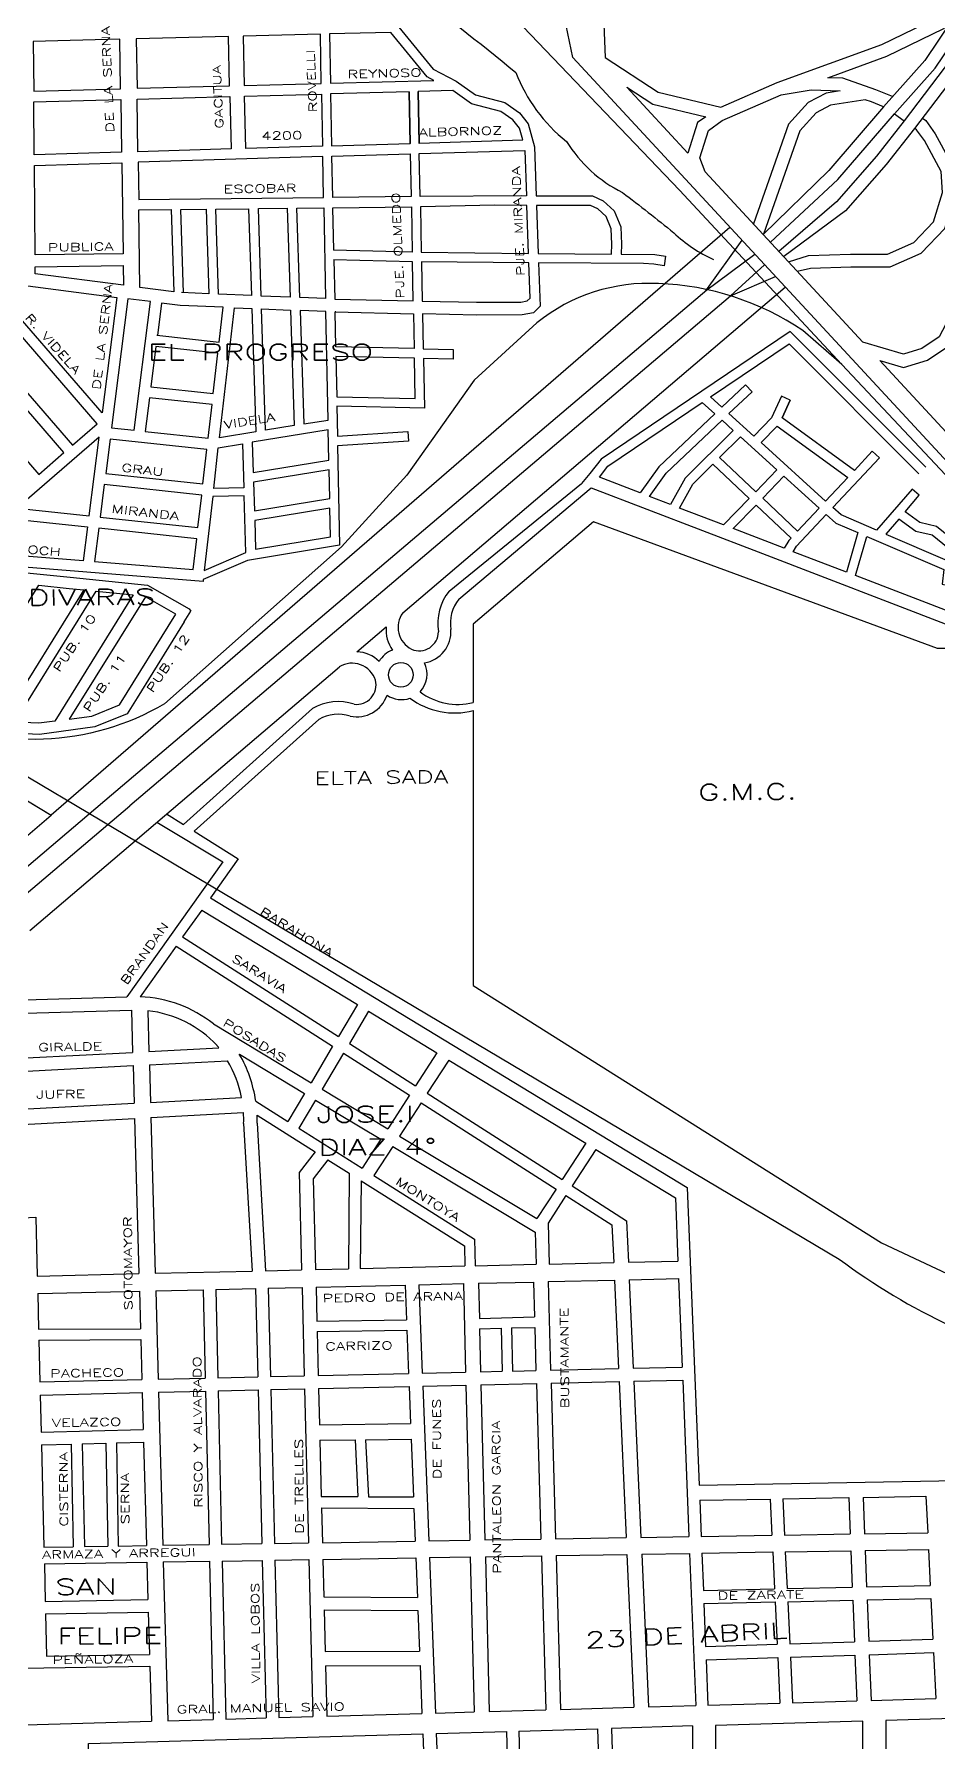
# Model space of a CAD drawing. Header units: millimetres. Extents: x 4374322 to 4409026, y 6503580 to 6534206.
# Drawn here: x 4392332 to 4393463, y 6519706 to 6521842 of the extents above; entities that cross this region are included whole.
import ezdxf

# ---------------------------------------------------------------- set-up
doc = ezdxf.new("R2010")
doc.units = ezdxf.units.MM
for name, color, linetype in [('FERROCARRIL', 252, 'VÍAS'), ('LINEA CALLE', 252, 'Continuous'), ('LOTES', 252, 'Continuous'), ('NOMBRE BARRIO', 8, 'Continuous'), ('NOMBRE CALLE', 252, 'Continuous')]:
    doc.layers.add(name, color=color, linetype=linetype)
doc.styles.add('ROMANS', font='romans')
doc.linetypes.add('VÍAS', pattern='A,3.81,[130,ltypeshp.shx,S=6.35,R=0,X=0,Y=0],3.81', length=7.62)

msp = doc.modelspace()

# ---------------------------------------------------------------- linework, layer by layer
at = {"layer": 'FERROCARRIL', "ltscale": 0.3, "transparency": 33554687}
for points in [[(4391372, 6522351, 0.125315), (4391358.1, 6522600.1, 0.061531), (4391283.7, 6522753.3, 0.138466), (4391179.8, 6522874.2, 0.018152), (4391101.2, 6522922.3, 0.092971), (4391151.6, 6522901.7, 0.019604), (4391348.2, 6522854.1, -0.002222), (4391498.8, 6522834.3, -0.022953), (4391675.4, 6522812.6, -0.046833), (4391866.3, 6522766.4, -0.045377), (4392074.4, 6522688.1, -0.033567), (4392214.6, 6522602.3, -0.046918), (4392332.6, 6522507.2, 0.007525), (4392420.6, 6522414.4, -0.02434), (4392522.9, 6522312.1, 0.008819), (4392620.4, 6522207), (4392620.4, 6522207, -0.01124), (4392729.5, 6522074.4), (4393138.6, 6521646.4), (4393341.3, 6521428.5)], [(4392620.4, 6522207, 0.064624), (4392721, 6522006.3), (4392793.4, 6521905, -0.007563), (4392934.3, 6521793.7, 0.134274), (4392997.3, 6521707.5, 0.137157), (4393067.5, 6521643.6, -0.007292), (4393131.5, 6521593.4, 0.081848), (4393181.2, 6521559.8)], [(4390490.8, 6521874.5, 0.002956), (4390683.6, 6521836, -0.043529), (4390861, 6521784.3, 0.018344), (4391075.3, 6521685.3, -0.076496), (4391261.1, 6521567.7), (4391261.1, 6521567.7), (4392037.3, 6521083.7), (4393338.2, 6520310.6, 0.103998), (4393631.9, 6520173.5, 0.067419), (4393932.1, 6520131.2, 0.005359), (4394216.9, 6520132.3), (4394216.9, 6520132.3, -0.005749), (4394501, 6520137.5, -0.172841), (4394572, 6520119.6)], [(4397588.6, 6516906.5), (4393341.3, 6521428.5), (4393292.6, 6521471.3, 0.139948), (4393112.3, 6521529.8, 0.184476), (4392960.5, 6521480.9), (4392882, 6521409.2), (4392798.1, 6521290.2), (4392716.3, 6521200.9), (4392495.1, 6521004.4, -0.251051), (4392190.1, 6520992.9)]]:
    msp.add_lwpolyline(points, format="xyb", dxfattribs=at)
at = {"layer": 'LINEA CALLE', "transparency": 33554687}
for p, q in [((4393201.6, 6521600.1), (4392353.5, 6520865.5)), ((4392429.1, 6520890.9), (4393172.9, 6521522.2)), ((4392452, 6520877.3), (4393202.5, 6521514.4)), ((4392792.9, 6521118.3), (4393270.9, 6521525.3)), ((4392519.8, 6521107), (4392528, 6521120.2)), ((4392735.6, 6521069.6), (4392772.2, 6521100.8)), ((4392735.6, 6521069.6), (4392772.2, 6521100.8)), ((4392326.7, 6520721.4), (4392713.6, 6521050.9)), ((4392460.8, 6521012), (4392448.3, 6520991.9)), ((4392274.1, 6520913.2), (4392353.5, 6520865.5)), ((4392193.4, 6520690.8), (4392429.1, 6520890.9)), ((4392207.9, 6520670.1), (4392451.8, 6520877.2)), ((4392184.6, 6520720.6), (4392353.5, 6520865.5)), ((4392485.7, 6520856.8), (4392567.9, 6520806.9)), ((4392497.5, 6520866.9), (4392518.7, 6520853.7)), ((4392532.2, 6520845.2), (4392587.2, 6520810.9)), ((4392587.2, 6520810.9), (4392552.5, 6520762.1)), ((4392567.9, 6520806.9), (4392448.2, 6520638.2)), ((4392541.7, 6520746.8), (4392517.8, 6520713.1)), ((4392541.7, 6520746.8), (4392736.2, 6520628.6)), ((4392552.5, 6520762.1), (4393148.4, 6520399.9)), ((4392509.6, 6520701.6), (4392464.8, 6520638.5)), ((4392509.6, 6520701.6), (4392705.2, 6520576.5)), ((4392517.8, 6520713.1), (4392712.5, 6520588.7)), ((4392320.7, 6520634.7), (4392448.2, 6520638.2)), ((4392321.1, 6520617.9), (4392453.9, 6520621.5)), ((4392453.9, 6520621.5), (4392455.3, 6520568.8)), ((4392474.3, 6520620.9), (4392475.7, 6520569.9)), ((4392736.2, 6520628.6), (4392712.5, 6520588.7)), ((4392750.1, 6520620.2), (4392726.1, 6520579.9)), ((4392750.1, 6520620.2), (4392835.5, 6520568.2)), ((4392556.3, 6520604.4), (4392678.2, 6520531)), ((4392475.7, 6520569.9), (4392563.1, 6520574.5)), ((4392705.2, 6520576.5), (4392678.2, 6520531)), ((4392726.1, 6520579.9), (4392808.8, 6520527)), ((4392322.5, 6520561.9), (4392455.3, 6520568.8)), ((4392322.9, 6520545.3), (4392455.8, 6520552.3)), ((4392455.8, 6520552.3), (4392457.1, 6520505.3)), ((4392476.2, 6520553.3), (4392574, 6520558.5)), ((4392476.2, 6520553.3), (4392477.5, 6520506.4)), ((4392588.7, 6520566.6), (4392670.2, 6520517.6)), ((4392718.9, 6520567.8), (4392692, 6520522.7)), ((4392718.9, 6520567.8), (4392801.1, 6520515.2)), ((4392835.5, 6520568.2), (4392808.8, 6520527)), ((4392850.4, 6520559.2), (4392823.5, 6520517.7)), ((4392850.4, 6520559.2), (4393021.5, 6520455.2)), ((4392477.5, 6520506.4), (4392591.3, 6520512.5)), ((4392670.2, 6520517.6), (4392649.4, 6520482.6)), ((4392684, 6520509.2), (4392663.1, 6520474)), ((4392684, 6520509.2), (4392765.5, 6520460.2)), ((4392692, 6520522.7), (4392774, 6520473.3)), ((4392801.1, 6520515.2), (4392774, 6520473.3)), ((4392823.5, 6520517.7), (4392992.1, 6520409.8)), ((4392324, 6520498.2), (4392457.1, 6520505.3)), ((4392478, 6520487.5), (4392593.8, 6520493.7)), ((4392478, 6520487.5), (4392483.5, 6520292.8)), ((4392609.2, 6520508), (4392649.4, 6520482.6)), ((4392610.8, 6520490.5), (4392683.4, 6520444.6)), ((4392815.8, 6520505.8), (4392788.9, 6520464.3)), ((4392815.8, 6520505.8), (4392984.4, 6520398)), ((4392036.3, 6520463.9), (4392457.6, 6520486.4)), ((4392457.6, 6520486.4), (4392463.1, 6520292.3)), ((4392594, 6520479.9), (4392604.6, 6520295.6)), ((4392610.9, 6520480.2), (4392621.5, 6520296)), ((4392663.1, 6520474), (4392742.1, 6520424.1)), ((4392683.4, 6520444.6), (4392663.5, 6520418.6)), ((4392765.5, 6520460.2), (4392742.1, 6520424.1)), ((4392780.4, 6520451.2), (4392756.8, 6520414.8)), ((4392780.4, 6520451.2), (4392958.4, 6520344)), ((4392788.9, 6520464.3), (4392960.4, 6520361.1)), ((4393021.5, 6520455.2), (4392992.1, 6520409.8)), ((4393034.1, 6520447.5), (4393004.5, 6520401.9)), ((4393034.1, 6520447.5), (4393133.6, 6520387)), ((4392699.3, 6520434.6), (4392681.1, 6520410.8)), ((4392699.3, 6520434.6), (4392726, 6520417.8)), ((4392663.5, 6520418.6), (4392666.5, 6520297.1)), ((4392681.1, 6520410.8), (4392683.9, 6520297.5)), ((4392726, 6520417.8), (4392725, 6520298.5)), ((4392740.7, 6520408.4), (4392739.8, 6520298.8)), ((4392740.7, 6520408.4), (4392869.9, 6520326.9)), ((4392756.8, 6520414.8), (4392882.6, 6520335.3)), ((4393004.5, 6520401.9), (4393072.5, 6520358.4)), ((4392984.4, 6520398), (4392960.4, 6520361.1)), ((4392996.8, 6520390), (4392974.4, 6520355.5)), ((4392996.8, 6520390), (4393054.3, 6520353.2)), ((4393133.6, 6520387), (4393136.7, 6520308.1)), ((4393148.4, 6520399.9), (4393163.2, 6520028)), ((4392318.1, 6520362), (4392334.4, 6520362.8)), ((4392334.4, 6520362.8), (4392336.2, 6520289.3)), ((4392958.4, 6520344), (4392959.5, 6520304)), ((4392974.4, 6520355.5), (4392975.8, 6520304.3)), ((4393054.3, 6520353.2), (4393056.4, 6520306.2)), ((4393072.5, 6520358.4), (4393074.8, 6520306.7)), ((4392869.9, 6520326.9), (4392870.6, 6520301.9)), ((4392882.6, 6520335.3), (4392883.5, 6520302.2)), ((4392483.5, 6520292.8), (4392604.6, 6520295.6)), ((4392621.5, 6520296), (4392666.5, 6520297.1)), ((4392683.9, 6520297.5), (4392725, 6520298.5)), ((4392739.8, 6520298.8), (4392870.6, 6520301.9)), ((4392883.5, 6520302.2), (4392959.5, 6520304)), ((4392975.8, 6520304.3), (4393056.4, 6520306.2)), ((4393074.8, 6520306.7), (4393136.7, 6520308.1)), ((4392336.2, 6520289.3), (4392463.1, 6520292.3)), ((4392559.1, 6520272.5), (4392608.9, 6520273.7)), ((4392608.9, 6520273.7), (4392611.6, 6520163.2)), ((4392624.7, 6520274.1), (4392667.1, 6520275.1)), ((4392624.7, 6520274.1), (4392627.4, 6520163.6)), ((4392667.1, 6520275.1), (4392669.8, 6520164.6)), ((4392684.5, 6520275.5), (4392795.9, 6520278.1)), ((4392684.5, 6520275.5), (4392685.5, 6520232.9)), ((4392795.9, 6520278.1), (4392797.6, 6520234.7)), ((4392812.9, 6520278.5), (4392868.6, 6520279.8)), ((4392812.9, 6520278.5), (4392817.2, 6520168)), ((4392868.6, 6520279.8), (4392871.4, 6520169.2)), ((4392887.5, 6520280.2), (4392956.1, 6520281.8)), ((4392887.5, 6520280.2), (4392888.6, 6520236.2)), ((4392956.1, 6520281.8), (4392957.3, 6520238.2)), ((4392974.4, 6520282.3), (4393057.4, 6520284.2)), ((4392974.4, 6520282.3), (4392977.6, 6520171.7)), ((4393057.4, 6520284.2), (4393062.5, 6520173.7)), ((4393075.8, 6520284.6), (4393137.6, 6520286.1)), ((4393075.8, 6520284.6), (4393080.8, 6520174.1)), ((4393137.6, 6520286.1), (4393142, 6520175.5)), ((4392336.7, 6520267.3), (4392463.7, 6520270.3)), ((4392336.7, 6520267.3), (4392337.8, 6520222.8)), ((4392463.7, 6520270.3), (4392465, 6520223.5)), ((4392484.1, 6520270.8), (4392543.3, 6520272.2)), ((4392484.1, 6520270.8), (4392487.2, 6520160.3)), ((4392543.3, 6520272.2), (4392545.9, 6520161.7)), ((4392559.1, 6520272.5), (4392561.7, 6520162.1)), ((4392685.5, 6520232.9), (4392797.6, 6520234.7)), ((4392337.8, 6520222.8), (4392465, 6520223.5)), ((4392338.2, 6520209.1), (4392465.4, 6520209.8)), ((4392465.4, 6520209.8), (4392466.8, 6520159.9)), ((4392685.8, 6520220), (4392798.1, 6520221.8)), ((4392685.8, 6520220), (4392687.2, 6520165)), ((4392798.1, 6520221.8), (4392800.2, 6520167.6)), ((4392888.9, 6520223.2), (4392890.2, 6520169.7)), ((4392957.7, 6520225.2), (4392959.3, 6520171.3)), ((4392338.2, 6520209.1), (4392339.4, 6520156.9)), ((4392687.2, 6520165), (4392800.2, 6520167.6)), ((4392817.2, 6520168), (4392871.4, 6520169.2)), ((4392890.2, 6520169.7), (4392917.2, 6520170.3)), ((4392930.1, 6520170.6), (4392959.3, 6520171.3)), ((4392977.6, 6520171.7), (4393062.5, 6520173.7)), ((4393080.8, 6520174.1), (4393142, 6520175.5)), ((4392339.4, 6520156.9), (4392466.8, 6520159.9)), ((4392487.2, 6520160.3), (4392545.9, 6520161.7)), ((4392487.6, 6520144), (4392546.3, 6520145.4)), ((4392546.3, 6520145.4), (4392550.8, 6519953.7)), ((4392561.7, 6520162.1), (4392611.6, 6520163.2)), ((4392562.1, 6520145.8), (4392612, 6520146.9)), ((4392562.1, 6520145.8), (4392566.5, 6519954)), ((4392612, 6520146.9), (4392616.7, 6519954.8)), ((4392627.4, 6520163.6), (4392669.8, 6520164.6)), ((4392627.8, 6520147.3), (4392670.2, 6520148.3)), ((4392627.8, 6520147.3), (4392632.5, 6519955.1)), ((4392670.2, 6520148.3), (4392675, 6519955.8)), ((4392687.6, 6520148.7), (4392800.8, 6520151.3)), ((4392687.6, 6520148.7), (4392688.7, 6520103.4)), ((4392800.8, 6520151.3), (4392802.6, 6520104.8)), ((4392817.9, 6520151.7), (4392871.8, 6520153)), ((4392817.9, 6520151.7), (4392825.4, 6519958.2)), ((4392871.8, 6520153), (4392876.7, 6519959.1)), ((4392890.6, 6520153.4), (4392959.8, 6520155)), ((4392890.6, 6520153.4), (4392895.5, 6519959.4)), ((4392959.8, 6520155), (4392965.5, 6519960.5)), ((4392978.1, 6520155.4), (4393063.2, 6520157.4)), ((4392978.1, 6520155.4), (4392983.8, 6519960.8)), ((4393063.2, 6520157.4), (4393072, 6519962.3)), ((4393081.6, 6520157.8), (4393142.7, 6520159.2)), ((4393081.6, 6520157.8), (4393090.4, 6519962.6)), ((4393142.7, 6520159.2), (4393150.5, 6519963.6)), ((4392339.8, 6520140.6), (4392467.2, 6520143.6)), ((4392339.8, 6520140.6), (4392340.9, 6520094.1)), ((4392467.2, 6520143.6), (4392468.5, 6520097.6)), ((4392487.6, 6520144), (4392492.9, 6519952.8)), ((4392688.7, 6520103.4), (4392802.6, 6520104.8)), ((4392340.9, 6520094.1), (4392468.5, 6520097.6)), ((4392435.1, 6520080.9), (4392468.9, 6520081.8)), ((4392468.9, 6520081.8), (4392472.6, 6519952.4)), ((4392689.2, 6520084), (4392733.3, 6520084.6)), ((4392689.2, 6520084), (4392691, 6520013.9)), ((4392733.3, 6520084.6), (4392736.9, 6520013.6)), ((4392746.5, 6520084.7), (4392803.4, 6520085.5)), ((4392746.5, 6520084.7), (4392750.1, 6520013.5)), ((4392803.4, 6520085.5), (4392806.2, 6520013.2)), ((4392341.3, 6520078.3), (4392378.3, 6520079.3)), ((4392341.3, 6520078.3), (4392344.4, 6519950.3)), ((4392378.3, 6520079.3), (4392381.1, 6519950.9)), ((4392392.2, 6520079.7), (4392422, 6520080.5)), ((4392392.2, 6520079.7), (4392395, 6519951.1)), ((4392422, 6520080.5), (4392424.3, 6519951.6)), ((4392435.1, 6520080.9), (4392437.4, 6519951.8)), ((4393163.2, 6520028), (4393583.5, 6520035.4)), ((4392691, 6520013.9), (4392736.9, 6520013.6)), ((4392691.3, 6519999.7), (4392692.4, 6519956)), ((4392691.3, 6519999.7), (4392806.8, 6519998.9)), ((4392750.1, 6520013.5), (4392806.2, 6520013.2)), ((4392806.8, 6519998.9), (4392808.4, 6519958)), ((4393164, 6520009), (4393252, 6520010.6)), ((4393164, 6520009), (4393165.8, 6519963.8)), ((4393252, 6520010.6), (4393254.2, 6519965.3)), ((4393267.8, 6520010.9), (4393350.2, 6520012.3)), ((4393267.8, 6520010.9), (4393269.9, 6519965.6)), ((4393350.2, 6520012.3), (4393352, 6519966.9)), ((4393368.1, 6520012.6), (4393446.6, 6520014)), ((4393368.1, 6520012.6), (4393369.8, 6519967.2)), ((4393446.6, 6520014), (4393448.8, 6519968.5)), ((4392492.9, 6519952.8), (4392550.8, 6519953.7)), ((4392566.5, 6519954), (4392616.7, 6519954.8)), ((4392632.5, 6519955.1), (4392675, 6519955.8)), ((4392692.4, 6519956), (4392808.4, 6519958)), ((4392825.4, 6519958.2), (4392876.7, 6519959.1)), ((4392895.5, 6519959.4), (4392965.5, 6519960.5)), ((4392983.8, 6519960.8), (4393072, 6519962.3)), ((4393090.4, 6519962.6), (4393150.5, 6519963.6)), ((4393165.8, 6519963.8), (4393254.2, 6519965.3)), ((4393269.9, 6519965.6), (4393352, 6519966.9)), ((4393369.8, 6519967.2), (4393448.8, 6519968.5)), ((4392344.4, 6519950.3), (4392381.1, 6519950.9)), ((4392345, 6519929.4), (4392473.1, 6519931.5)), ((4392395, 6519951.1), (4392424.3, 6519951.6)), ((4392437.4, 6519951.8), (4392472.6, 6519952.4)), ((4392473.1, 6519931.5), (4392474.4, 6519884.9)), ((4392493.5, 6519931.9), (4392551.2, 6519932.8)), ((4392493.5, 6519931.9), (4392499.1, 6519733.4)), ((4392551.2, 6519932.8), (4392555.8, 6519735)), ((4392567, 6519933.1), (4392617.2, 6519933.9)), ((4392567, 6519933.1), (4392571.6, 6519735.5)), ((4392617.2, 6519933.9), (4392622, 6519736.9)), ((4392633, 6519934.2), (4392675.5, 6519934.9)), ((4392633, 6519934.2), (4392637.8, 6519737.4)), ((4392675.5, 6519934.9), (4392680.4, 6519738.6)), ((4392692.9, 6519935.2), (4392809.2, 6519937.1)), ((4392692.9, 6519935.2), (4392694.1, 6519888.2)), ((4392809.2, 6519937.1), (4392811.1, 6519887.7)), ((4392826.3, 6519937.4), (4392877.2, 6519938.2)), ((4392826.3, 6519937.4), (4392833.8, 6519743.1)), ((4392877.2, 6519938.2), (4392882.1, 6519744.5)), ((4392896.1, 6519938.5), (4392966.1, 6519939.7)), ((4392896.1, 6519938.5), (4392900.9, 6519745)), ((4392966.1, 6519939.7), (4392971.7, 6519747.1)), ((4392984.4, 6519940), (4393073, 6519941.4)), ((4392984.4, 6519940), (4392990, 6519747.6)), ((4393073, 6519941.4), (4393081.6, 6519750.3)), ((4393091.4, 6519941.7), (4393151.3, 6519942.7)), ((4393091.4, 6519941.7), (4393100, 6519750.8)), ((4393151.3, 6519942.7), (4393158.9, 6519752.5)), ((4393166.6, 6519943), (4393255.2, 6519944.4)), ((4393166.6, 6519943), (4393168.5, 6519896.3)), ((4393255.2, 6519944.4), (4393257.3, 6519898.2)), ((4393270.9, 6519944.7), (4393352.8, 6519946)), ((4393270.9, 6519944.7), (4393273.1, 6519898.6)), ((4393352.8, 6519946), (4393354.6, 6519900.3)), ((4393370.6, 6519946.3), (4393449.9, 6519947.6)), ((4393370.6, 6519946.3), (4393372.4, 6519900.7)), ((4393449.9, 6519947.6), (4393452, 6519902.4)), ((4392345, 6519929.4), (4392346.1, 6519882.6)), ((4393168.5, 6519896.3), (4393257.3, 6519898.2)), ((4393273.1, 6519898.6), (4393354.6, 6519900.3)), ((4393372.4, 6519900.7), (4393452, 6519902.4)), ((4392346.1, 6519882.6), (4392474.4, 6519884.9)), ((4392346.5, 6519866.9), (4392474.9, 6519869.1)), ((4392474.9, 6519869.1), (4392476.4, 6519816.2)), ((4392694.1, 6519888.2), (4392811.1, 6519887.7)), ((4392694.5, 6519871.9), (4392695.8, 6519819.9)), ((4392694.5, 6519871.9), (4392811.8, 6519871.4)), ((4392811.8, 6519871.4), (4392813.7, 6519820.6)), ((4393169.2, 6519880), (4393258.1, 6519881.9)), ((4393169.2, 6519880), (4393171.3, 6519826.4)), ((4393258.1, 6519881.9), (4393260.6, 6519829.2)), ((4393273.9, 6519882.3), (4393355.2, 6519884)), ((4393273.9, 6519882.3), (4393276.4, 6519829.7)), ((4393355.2, 6519884), (4393357.2, 6519832.2)), ((4393373.1, 6519884.4), (4393452.8, 6519886.1)), ((4393373.1, 6519884.4), (4393375.1, 6519832.8)), ((4393452.8, 6519886.1), (4393455.3, 6519835.3)), ((4392346.5, 6519866.9), (4392347.8, 6519814.3)), ((4393171.3, 6519826.4), (4393260.6, 6519829.2)), ((4393276.4, 6519829.7), (4393357.2, 6519832.2)), ((4393375.1, 6519832.8), (4393455.3, 6519835.3)), ((4392347.8, 6519814.3), (4392476.4, 6519816.2)), ((4392695.8, 6519819.9), (4392813.7, 6519820.6)), ((4393172, 6519809.6), (4393261.4, 6519812.4)), ((4393172, 6519809.6), (4393174.2, 6519752.9)), ((4393261.4, 6519812.4), (4393264.1, 6519755.6)), ((4393277.2, 6519812.9), (4393357.9, 6519815.5)), ((4393277.2, 6519812.9), (4393279.9, 6519756)), ((4393357.9, 6519815.5), (4393360.1, 6519758.3)), ((4393375.7, 6519816), (4393456.1, 6519818.6)), ((4393375.7, 6519816), (4393378, 6519758.9)), ((4393456.1, 6519818.6), (4393458.9, 6519761.2)), ((4392291.3, 6519798.7), (4392476.8, 6519801.5)), ((4392476.8, 6519801.5), (4392478.7, 6519732.8)), ((4392696.2, 6519802), (4392814.4, 6519802.7)), ((4392696.2, 6519802), (4392697.8, 6519739.1)), ((4392814.4, 6519802.7), (4392816.8, 6519742.6)), ((4393378, 6519758.9), (4393458.9, 6519761.2)), ((4392697.8, 6519739.1), (4392816.8, 6519742.6)), ((4392833.8, 6519743.1), (4392882.1, 6519744.5)), ((4392900.9, 6519745), (4392971.7, 6519747.1)), ((4392990, 6519747.6), (4393081.6, 6519750.3)), ((4393100, 6519750.8), (4393158.9, 6519752.5)), ((4393174.2, 6519752.9), (4393264.1, 6519755.6)), ((4393279.9, 6519756), (4393360.1, 6519758.3)), ((4392293.2, 6519727.4), (4392478.7, 6519732.8)), ((4392499.1, 6519733.4), (4392555.8, 6519735)), ((4392571.6, 6519735.5), (4392622, 6519736.9)), ((4392637.8, 6519737.4), (4392680.4, 6519738.6)), ((4392834.8, 6519717.6), (4392922.5, 6519720.1)), ((4392922.5, 6519720.1), (4392928.2, 6519511.3)), ((4392937.8, 6519720.6), (4393036.3, 6519723.4)), ((4392937.8, 6519720.6), (4392943.5, 6519511.8)), ((4393036.3, 6519723.4), (4393042.8, 6519515.1)), ((4392834.8, 6519717.6), (4392843, 6519508.5))]:
    msp.add_line(p, q, dxfattribs=at)
msp.add_lwpolyline([(4394012.4, 6520751.5, -0.082447), (4393883.5, 6520906.1, 0.10675), (4393759.8, 6521025.5, -0.082821), (4393619.6, 6521148.5), (4393005.2, 6521812.5, 0.071965), (4392899.9, 6522118.6, -0.6728)], format="xyb", dxfattribs=at)
for points in [[(4393613.4, 6521992.1), (4393478.9, 6522091.1), (4393481.6, 6521926.8), (4393479.9, 6521907.7), (4393469.3, 6521890.7), (4393443.5, 6521876.9), (4393044, 6521853.9), (4393045.7, 6521812.3), (4393111.8, 6521769), (4393190.4, 6521750.3), (4393260.9, 6521781.2), (4393391.3, 6521828.6), (4393459.3, 6521861.6), (4393537.8, 6521945.7), (4393587.3, 6522011.3)], [(4393252.3, 6521581.4), (4393336.7, 6521660), (4393407.3, 6521742.1), (4393458, 6521799), (4393551, 6521936.8), (4393600.2, 6522001.8)], [(4393611.3, 6521993.6), (4393528.5, 6521876.8), (4393419.6, 6521733.2), (4393384.8, 6521688.9), (4393334.8, 6521632.1), (4393262.9, 6521570)], [(4392756.5, 6521889.3), (4392830.9, 6521797.7), (4392859.7, 6521782.7), (4392883.9, 6521765.6), (4392920.6, 6521756.1), (4392938.9, 6521743.2), (4392949.6, 6521729.5), (4392957.4, 6521700.9), (4392959.6, 6521639.6), (4393014.5, 6521639.3), (4393029.9, 6521639.4), (4393043.3, 6521633.4), (4393057.2, 6521620.6), (4393065.3, 6521600.8), (4393066.2, 6521579.1), (4393065.6, 6521566.5), (4393107.8, 6521566.1), (4393121.3, 6521563.9), (4393119.3, 6521552), (4393106.5, 6521554.2), (4393093.8, 6521554.9), (4392962.5, 6521555.8), (4392964.4, 6521501.5), (4392956.2, 6521493.3), (4392942.1, 6521490.6), (4392884.8, 6521490.5), (4392817.6, 6521492), (4392818.4, 6521448.3), (4392855.9, 6521447.4), (4392856, 6521435.4), (4392818.7, 6521436.3), (4392819.9, 6521373.9), (4392710.5, 6521376.4), (4392711.3, 6521339.3), (4392799.4, 6521344.9), (4392800.2, 6521332.9), (4392711.5, 6521327.2), (4392714, 6521202.8), (4392598.9, 6521183.9), (4392543.6, 6521159.8), (4392543.3, 6521157.4), (4392174.5, 6521187)], [(4393405, 6521763.5), (4393404.7, 6521763.6), (4393384, 6521772), (4393342.6, 6521786.5), (4393324.2, 6521787.1), (4393397.8, 6521813.9), (4393469, 6521848.5), (4393480.4, 6521860.8), (4393445.3, 6521808.8), (4393393.7, 6521750.9), (4393325.2, 6521671.1), (4393243.3, 6521591.2)], [(4392689.9, 6521841.5), (4392593.4, 6521839.1), (4392594.8, 6521777.4), (4392691.1, 6521780), (4392689.9, 6521841.5)], [(4393442.2, 6521736.6), (4393446.6, 6521733.5), (4393458.2, 6521717), (4393476.1, 6521683.9), (4393476.2, 6521722.4), (4393481, 6521767.4), (4393493.4, 6521804.1), (4393432.3, 6521723.5), (4393397.1, 6521678.7), (4393346, 6521620.7), (4393268.9, 6521563.5)], [(4392802, 6521704.7), (4392800.7, 6521769.5), (4392702.7, 6521766.9), (4392704, 6521702), (4392802, 6521705)], [(4392800.7, 6521769.5), (4392802, 6521705)], [(4392813.3, 6521705), (4392812, 6521769.8), (4392813.3, 6521705.4), (4392942.7, 6521709.3), (4392938.7, 6521724), (4392930.6, 6521734.4), (4392915.4, 6521745.1), (4392878.7, 6521754.6), (4392855.4, 6521771), (4392812, 6521769.8)], [(4393476.1, 6521617.6), (4393476, 6521552.7), (4393475.9, 6521487.9), (4393463, 6521463.1), (4393441.6, 6521448.5), (4393418.4, 6521441.6), (4393367.9, 6521456.5), (4393170.8, 6521669.5), (4393164, 6521687.1), (4393175, 6521721.2), (4393192.1, 6521733.6), (4393265.5, 6521765.8), (4393303.2, 6521771.9), (4393339.6, 6521770.6), (4393322.1, 6521768), (4393299.4, 6521756.1), (4393274.8, 6521729.2), (4393231.2, 6521604.3)], [(4392578.3, 6521698.2), (4392462, 6521694.6), (4392461, 6521760.5), (4392576.8, 6521763.6), (4392578.3, 6521698.2)], [(4392692.7, 6521701.7), (4392596.6, 6521698.8), (4392595.1, 6521764.1), (4392691.4, 6521766.6), (4392692.7, 6521701.7)], [(4393393.7, 6521750.9), (4393393.7, 6521750.9), (4393378.7, 6521756.9), (4393370.8, 6521759.6), (4393370.8, 6521759.6), (4393370.8, 6521759.6), (4393327.3, 6521752.7), (4393309.3, 6521743.2), (4393288.9, 6521720.9), (4393243.6, 6521591.4)], [(4393407.3, 6521742.1), (4393419.6, 6521733.2)], [(4393275, 6521556.9), (4393299.7, 6521565.1), (4393352.4, 6521566.6), (4393398.6, 6521566.6), (4393431.3, 6521581.2), (4393456, 6521607), (4393456, 6521607), (4393467.4, 6521643.5), (4393465.5, 6521670), (4393444.6, 6521708.6), (4393435, 6521722.1), (4393432.9, 6521723.6)], [(4392693, 6521688.6), (4392462.2, 6521681.6), (4392462.9, 6521635), (4392694, 6521637.5), (4392693, 6521688.6)], [(4392443.4, 6521567.1), (4392333.5, 6521565.7), (4392332.5, 6521677.6), (4392441.7, 6521680.9), (4392443.4, 6521567.1)], [(4392519, 6521518.3), (4392515.7, 6521622.4), (4392547.1, 6521622.8), (4392550.5, 6521517), (4392516.3, 6521518.5)], [(4392652, 6521512.8), (4392615.9, 6521514.3), (4392612.4, 6521623.5), (4392648.5, 6521623.9), (4392652, 6521512.8)], [(4392706.6, 6521571.4), (4392705.6, 6521624.5), (4392803.6, 6521625.6), (4392804.7, 6521569.2), (4392706.5, 6521571.4)], [(4392907.7, 6521627.8), (4392907.7, 6521627.8), (4392814.9, 6521625.7), (4392816, 6521568.9), (4392950.1, 6521567.6), (4392948, 6521627.6), (4392907.7, 6521627.8)], [(4393014.5, 6521627.3), (4392960, 6521627.6), (4392962.1, 6521567.5), (4393053.6, 6521566.6), (4393054.1, 6521579.2), (4393053.4, 6521598.2), (4393047.1, 6521613.6), (4393036.6, 6521623.2), (4393027.3, 6521627.4), (4393014.5, 6521627.3)], [(4393285.8, 6521545.2), (4393302.5, 6521549.2), (4393352.6, 6521550.6), (4393402, 6521550.6), (4393440.7, 6521567.9), (4393470.2, 6521598.6), (4393476.1, 6521617.6)], [(4393216.6, 6521584), (4393171.1, 6521520.7), (4393232.6, 6521566.7)], [(4392706.9, 6521559.4), (4392707.8, 6521510.5), (4392805.9, 6521508.3), (4392805, 6521557.2), (4392706.2, 6521559.4)], [(4392952.1, 6521511.8), (4392950.5, 6521555.6)], [(4392443.6, 6521552.4), (4392444, 6521527.7), (4392333.7, 6521541.8), (4392333.6, 6521550.9), (4392443.6, 6521552.4)], [(4393244.9, 6521553.4), (4393202.5, 6521514.4), (4393258.7, 6521538.5)], [(4392485.7, 6521465.2), (4392563.4, 6521456.8), (4392568.4, 6521500.3), (4392514.9, 6521502.5), (4392491.4, 6521505.5), (4392486.3, 6521465.1)], [(4392709.2, 6521494.5), (4392708.2, 6521494.5)], [(4393446.4, 6521300.5), (4393276.9, 6521469.9), (4393040.9, 6521310.5), (4393026.8, 6521292.4), (4393016.3, 6521280)], [(4392484.5, 6521451.2), (4392478.1, 6521400.8), (4392556.1, 6521392.4), (4392561.8, 6521442.9), (4392484.2, 6521451.2)], [(4393229.3, 6521394.6), (4393221, 6521403.3), (4393191.6, 6521375.4), (4393177.4, 6521388.2), (4393275.5, 6521454.4), (4393437.9, 6521292.1)], [(4393482.3, 6521332.9), (4393389.1, 6521433.6), (4393418.4, 6521424.9), (4393448.5, 6521433.9), (4393475.4, 6521452.1), (4393476.3, 6521453.9), (4393477.5, 6521370.7), (4393482.3, 6521332.9)], [(4393277.1, 6521384.3), (4393266.2, 6521389.3), (4393253.7, 6521361.9), (4393231.7, 6521339.1), (4393200.5, 6521367.3), (4393229.3, 6521394.6), (4393200.5, 6521367.3)], [(4393488.2, 6521203.3), (4393459.8, 6521226.3), (4393439, 6521231.2), (4393420.5, 6521244.7), (4393438.3, 6521265.2), (4393429.2, 6521273), (4393384.8, 6521221.6), (4393340.5, 6521240.6), (4393330.2, 6521249.9), (4393388.4, 6521312), (4393379.6, 6521320.2), (4393357.2, 6521296.3), (4393266.9, 6521362), (4393277.1, 6521384.3), (4393266.9, 6521362)], [(4393182.9, 6521367.1), (4393167.1, 6521381.3), (4393182.9, 6521367.1), (4393112.9, 6521300.7), (4393089.6, 6521268.2), (4393038.5, 6521287.9), (4393049.2, 6521301.7), (4393167.1, 6521381.3)], [(4392700.6, 6521309.3), (4392699.8, 6521347.2), (4392604.7, 6521331.6), (4392605.9, 6521293.8), (4392700.6, 6521309.3)], [(4393260.6, 6521351.8), (4393240.6, 6521331), (4393260.6, 6521351.8), (4393349, 6521287.5), (4393321.3, 6521257.9), (4393240.6, 6521331)], [(4392311, 6521249.2), (4392400.8, 6521239.5), (4392413.4, 6521338), (4392311, 6521249.2)], [(4393188.8, 6521312.4), (4393214.8, 6521338.2), (4393260.3, 6521297), (4393234, 6521269.7), (4393188.8, 6521312.4)], [(4393225.6, 6521261.1), (4393180.2, 6521303.9), (4393225.6, 6521261.1), (4393193.7, 6521228.2), (4393138.7, 6521249.3), (4393155.3, 6521279.2), (4393180.2, 6521303.9)], [(4392851, 6521145.3), (4393016.3, 6521280)], [(4393286.2, 6521220.4), (4393242.7, 6521261.5), (4393269.2, 6521288.9), (4393313.1, 6521249.2), (4393286.2, 6521220.4)], [(4392555.5, 6521263.7), (4392544.9, 6521171.3), (4392596.9, 6521193.9), (4392594.6, 6521264.7), (4392555.5, 6521263.7)], [(4392863.1, 6521135.4), (4393028.3, 6521274.7)], [(4393028.3, 6521274.7), (4393237, 6521194.4), (4393481.4, 6521100.3), (4393500.3, 6521096.8), (4393576.9, 6521098.8), (4393588.8, 6521096.8), (4393594.9, 6521093.1), (4394036.5, 6520606.6), (4394052.9, 6520606.6), (4394069.5, 6520614.8), (4394106.6, 6520652.1)], [(4392258.2, 6521194.3), (4392258.5, 6521203.6), (4392296.6, 6521236.6), (4392399, 6521225.6), (4392393.7, 6521183.4), (4392258.2, 6521194.3)], [(4393278, 6521211.7), (4393275.3, 6521208.8), (4393269.5, 6521199), (4393205.9, 6521223.5), (4393234.4, 6521252.9), (4393278, 6521211.7), (4393234.4, 6521252.9)], [(4393280.9, 6521194.6), (4393285, 6521201.5), (4393322, 6521241.1), (4393333.9, 6521230.3), (4393361.5, 6521218.5), (4393347.2, 6521169.1), (4393280.9, 6521194.6)], [(4393412.7, 6521235.5), (4393396.4, 6521216.6), (4393473.3, 6521183.6), (4393481, 6521193.7), (4393454.4, 6521215.2), (4393433.8, 6521220), (4393412.7, 6521235.5)], [(4392880.9, 6520996), (4392880.9, 6520652.3), (4393391.1, 6520330.7), (4393603.2, 6520231.3), (4393876.5, 6520172.5), (4394471.6, 6520172.5), (4394084.4, 6520583.2), (4394012.6, 6520583.2), (4393564.6, 6521073.6), (4393460.9, 6521073.6), (4393031.3, 6521232.1), (4392880.9, 6521104)], [(4393525, 6521113.5), (4393501.5, 6521112.8), (4393487.2, 6521115.2), (4393358.4, 6521164.8), (4393372.6, 6521213.8), (4393469.1, 6521172.4), (4393466.8, 6521154.1), (4393528.3, 6521139.9), (4393525, 6521113.5)], [(4392289.6, 6521171.7), (4392377.3, 6521162.7), (4392473.9, 6521152.8), (4392526.1, 6521123.3), (4392528, 6521120.2)], [(4392519.8, 6521107), (4392460.8, 6521012)], [(4392880.9, 6521104), (4392880.9, 6521006.2)], [(4392448.3, 6520991.9), (4392408, 6520975.6), (4392339, 6520966.2), (4392295.6, 6520968.1), (4392249.9, 6520982.5), (4392214.2, 6520994.6), (4392180.7, 6521006.8), (4392171.4, 6521014.2), (4392176.5, 6520971.8), (4392263.8, 6520919.4), (4392274.2, 6520935.2)], [(4392518.7, 6520853.7), (4392679.9, 6520998.5), (4392679.9, 6520998.5), (4392679.9, 6520998.5), (4392679.9, 6520998.5), (4392679.9, 6520998.5), (4392679.9, 6520998.5), (4392679.9, 6520998.5), (4392679.9, 6520998.5)], [(4392532.2, 6520845.2), (4392687.9, 6520985), (4392687.9, 6520985), (4392687.9, 6520985), (4392687.9, 6520985), (4392687.9, 6520985), (4392687.9, 6520985), (4392687.9, 6520985), (4392687.9, 6520985)], [(4392284.3, 6520928.7), (4392274.1, 6520913.2), (4392353.5, 6520865.5)], [(4394253.8, 6519758.7), (4394320.3, 6519687.8), (4394372.8, 6519734.7), (4394347.9, 6519761.5), (4393902.1, 6519748.5), (4393941.4, 6518970.6), (4393928, 6518969.9), (4393888.7, 6519748.2), (4393595.5, 6519739.7), (4393610, 6519380.5), (4393592.4, 6519379.8), (4393577.9, 6519739.1), (4393396.5, 6519733.9)], [(4393154.9, 6519726.9), (4393053.6, 6519723.9), (4393077.5, 6518952.1), (4393078.6, 6518952.1), (4393399.8, 6518957.5)], [(4393367.6, 6519733.1), (4393183.7, 6519727.7)], [(4393053.9, 6519161.3), (4392415, 6519160.2), (4392400.1, 6519705), (4392817.8, 6519717.1), (4392826.5, 6519493.7), (4393043.2, 6519500.8), (4393053.7, 6519161.3)]]:
    msp.add_lwpolyline(points, dxfattribs=at)
for points in [[(4392331.7, 6521770.4), (4392440.3, 6521773.3), (4392439.4, 6521835.3), (4392331.1, 6521832.5)], [(4392459.9, 6521835.8), (4392460.8, 6521773.9), (4392576.5, 6521776.9), (4392575.1, 6521838.7)], [(4392831.6, 6521783.8), (4392823.2, 6521788.2), (4392778, 6521843.8), (4392701.2, 6521841.8), (4392702.4, 6521780.3)], [(4393072.8, 6521775.5), (4393105.4, 6521754.1), (4393171.4, 6521738.4), (4393161.3, 6521731.1), (4393149.1, 6521693)], [(4392332.4, 6521690.7), (4392331.8, 6521757), (4392440.5, 6521759.9), (4392441.5, 6521694)], [(4392704.3, 6521689), (4392802.2, 6521691.9), (4392803.3, 6521638.7), (4392705.3, 6521637.6)], [(4392947.6, 6521639.6), (4392947.6, 6521639.6), (4392814.6, 6521638.8), (4392813.5, 6521692.3), (4392945.5, 6521696.3), (4392947.6, 6521639.6), (4392947.6, 6521639.6)], [(4392464.5, 6521525.1), (4392463.1, 6521621.9), (4392503.5, 6521622.3), (4392506.7, 6521519.7)], [(4392562.7, 6521516.5), (4392559.3, 6521622.9), (4392600.2, 6521623.4), (4392603.7, 6521514.8)], [(4392664.3, 6521512.3), (4392660.7, 6521624), (4392694.3, 6521624.4), (4392696.5, 6521511)], [(4392948.4, 6521508.1), (4392952.1, 6521511.8), (4392950.5, 6521555.9), (4392816.2, 6521556.9), (4392817.2, 6521508), (4392884.8, 6521506.5), (4392940.6, 6521506.6)], [(4392435.6, 6521512.6), (4392417.2, 6521368.3), (4392299.1, 6521505.1), (4392324.2, 6521526.9)], [(4392257.9, 6521469.3), (4392380.1, 6521327.7), (4392410.8, 6521354.4), (4392410.8, 6521354.4), (4392288.6, 6521496)], [(4392449.5, 6521510.9), (4392428.9, 6521349.4), (4392457.1, 6521346.4), (4392477.5, 6521507.3)], [(4392563.8, 6521337.1), (4392582.4, 6521499.7), (4392604.2, 6521498.8), (4392609.1, 6521344.5)], [(4392616.4, 6521498.3), (4392652.5, 6521496.8), (4392657.1, 6521352.4), (4392621.3, 6521346.5)], [(4392664.8, 6521496.3), (4392669.3, 6521354.4), (4392699.6, 6521359.3), (4392696.9, 6521495)], [(4392708.2, 6521494.5), (4392806.3, 6521492.2), (4392807.1, 6521448.5), (4392709.1, 6521450.8)], [(4392215.8, 6521432.8), (4392338, 6521291.2), (4392369.5, 6521318.5), (4392369.5, 6521318.5), (4392247.3, 6521460.1)], [(4392808.4, 6521386.2), (4392807.4, 6521436.5), (4392709.3, 6521438.8), (4392710.3, 6521388.4)], [(4392549.7, 6521336.4), (4392554.5, 6521378.5), (4392476.3, 6521387), (4392471, 6521344.9)], [(4393101.2, 6521263.8), (4393122, 6521292.8), (4393191.8, 6521359), (4393205.9, 6521346.3), (4393145.6, 6521286.5), (4393127.4, 6521253.7)], [(4392543.2, 6521279.4), (4392548.1, 6521322.5), (4392427.2, 6521335.5), (4392421.7, 6521292.5)], [(4392556.6, 6521273.7), (4392562.4, 6521324.7), (4392592.6, 6521329.6), (4392594.3, 6521274.7)], [(4392536.9, 6521224.8), (4392541.6, 6521265.5), (4392419.9, 6521278.6), (4392414.7, 6521238)], [(4392701.6, 6521261.3), (4392700.9, 6521297.2), (4392606.3, 6521281.7), (4392607.5, 6521245.8)], [(4392702.5, 6521213.1), (4392701.8, 6521249.2), (4392607.9, 6521233.7), (4392609, 6521197.7)], [(4392531, 6521172.4), (4392535.4, 6521210.9), (4392413, 6521224.1), (4392407.6, 6521182.3)], [(4392243.2, 6520999.6), (4392338.3, 6521152.7), (4392375.9, 6521148.8), (4392394.5, 6521146.9), (4392293, 6520983.6), (4392254.3, 6520995.8)], [(4392308.2, 6520981.6), (4392409.9, 6521145.3), (4392456.1, 6521140.6), (4392358.2, 6520982.9), (4392338.3, 6520980.2)], [(4392471.2, 6521138.3), (4392376.2, 6520985.4), (4392404.4, 6520989.2), (4392438.8, 6521003.1), (4392509.4, 6521116.7)]]:
    msp.add_lwpolyline(points, close=True, dxfattribs=at)
at = {"layer": 'LINEA CALLE', "ltscale": 0.2, "transparency": 33554687}
for points in [[(4392888.6, 6520236.2), (4392957.3, 6520238.2)], [(4392888.9, 6520223.2), (4392915.9, 6520224)], [(4392928.8, 6520224.4), (4392957.7, 6520225.2)], [(4393154.9, 6519726.9), (4393157.5, 6519109.8), (4393370.8, 6518980.9), (4393371.5, 6518957)], [(4393183.7, 6519727.7), (4393186.8, 6519126.4), (4393371.3, 6519014.9), (4393367.6, 6519733.1)], [(4393396.5, 6519733.9), (4393399.8, 6518957.5)]]:
    msp.add_lwpolyline(points, dxfattribs=at)
at = {"layer": 'LINEA CALLE', "transparency": 33554687}
msp.add_circle((4392790.5, 6521040.8), 15.4, dxfattribs=at)
for centre, radius, start, end in [((4391813.5, 6521644.5), 1237.2, 77.3568, 77.3568), ((4392899.9, 6521105.3), 63.3, 140.7055, 189.6431), ((4392899.9, 6521105.3), 47.6, 140.7055, 189.6431), ((4392817.7, 6521100.2), 30.7, 143.9417, 243.2075), ((4392812.8, 6521096.2), 40.8, 173.5523, 216.7356), ((4392813.3, 6521095), 24.2, 246.9248, 359.0871), ((4392813.3, 6521094.9), 39.8, 279.7113, 3.5003), ((4392734.3, 6521028.8), 40.8, 44.6346, 88.1113), ((4392791.2, 6521041.8), 32, 110.3161, 150.5849), ((4392729.5, 6521024.6), 30.7, 18.0628, 121.2201), ((4392790.5, 6521041.7), 32.7, 317.4555, 25.3002), ((4392735.3, 6521028.1), 24.2, 262.1832, 14.3454), ((4392712.1, 6520944), 63.3, 71.6272, 120.5648), ((4392712.1, 6520944), 63.3, 71.6272, 120.5648), ((4392735.5, 6521028.1), 39.8, 257.77, 341.2719), ((4392791.2, 6521041.8), 32, 235.7601, 289.3266), ((4392857.7, 6521086.8), 93.7, 233.3955, 284.3077), ((4392861.6, 6521082.3), 78.5, 233.146, 284.168), ((4392712.1, 6520944), 47.6, 71.6272, 120.5648), ((4392458.4, 6520481.3), 157.3, 51.5, 87.6349), ((4392458.4, 6520481.3), 140.5, 43.228, 83.4826), ((4392446.3, 6520484), 147.8, 37.7771, 39.2871), ((4392446.3, 6520484), 147.8, 11.1289, 30.2743), ((4392446.3, 6520484), 164.6, 8.4021, 30.1466), ((4392446.3, 6520484), 147.8, 358.4422, 3.7773), ((4392446.3, 6520484), 164.6, 358.6965, 2.2622)]:
    msp.add_arc(centre, radius, start, end, dxfattribs=at)
at = {"layer": 'LOTES', "transparency": 33554687}
for points in [[(4392915.9, 6520224), (4392917.2, 6520170.3)], [(4392928.8, 6520224.4), (4392930.1, 6520170.6)]]:
    msp.add_lwpolyline(points, dxfattribs=at)

# ---------------------------------------------------------------- texts
at = {"layer": 'NOMBRE BARRIO', "transparency": 33554687, "style": 'ROMANS', "width": 1.5}
msp.add_text('EL PROGRESO', height=20, dxfattribs=at).set_placement((4392474.3, 6521434.3))
for s, height, rotation, p in [('USANDIVARAS', 20, 0.4355, (4392219.1, 6521126.5)), ('ELTA SADA', 16, 0.6788, (4392682.3, 6520903.6)), ('G.M.C.', 20, 0.6788, (4393162, 6520883.8)), ('G.M.C.', 20, 0.6788, (4393162, 6520883.8)), ('JOSE.I', 20, 0.4355, (4392684.9, 6520481.1)), ('DIAZ 4%%d', 20, 0.4355, (4392687.5, 6520440.1)), ('SAN', 20, 0.4355, (4392358.7, 6519890.7)), ('FELIPE', 20, 0.4355, (4392361.3, 6519829.1)), ('23 DE ABRIL', 20, 2.8664, (4393021, 6519824.1))]:
    msp.add_text(s, height=height, rotation=rotation, dxfattribs=at).set_placement(p)
at = {"layer": 'NOMBRE CALLE', "transparency": 33554687, "style": 'ROMANS', "width": 1.5}
for s, rotation, p in [('DE LA SERNA', 92.565, (4392432.2, 6521718.7)), ('ROVELLI', 92.565, (4392685.8, 6521744)), ('GACITUA', 92.565, (4392568.7, 6521723.6)), ('REYNOSO', 1.485, (4392723.9, 6521786.4)), ('ALBORNOZ', 1.485, (4392812.7, 6521713.6)), ('4200', 1, (4392616.1, 6521709.5)), ('PJE. MIRANDA', 92.565, (4392945.3, 6521539.3)), ('ESCOBAR', 1, (4392568.9, 6521642.8)), ('PJE. OLMEDO', 92.565, (4392794.9, 6521511)), ('PUBLICA', 1, (4392349.3, 6521569.9)), ('DE LA SERNA', 83.2415, (4392414.7, 6521396.7)), ('R. VIDELA', 311.6625, (4392320.3, 6521486.8)), ('VIDELA', 9.3472, (4392570.1, 6521348)), ('GRAU', 353.4163, (4392440.9, 6521295.1)), ('MIRANDA', 353.4163, (4392428.5, 6521243.6)), ('AVERBOCH', 355.2194, (4392261.3, 6521197.8)), ('PUB. 10', 56.0916, (4392363.7, 6521043.2)), ('PUB. 12', 56.0916, (4392480.4, 6521017.6)), ('PUB. 11', 56.0916, (4392401.4, 6520993.1)), ('BARAHONA', 328.0525, (4392613.3, 6520742.5)), ('BRANDAN', 54.5805, (4392447.7, 6520652.3)), ('SARAVIA', 328.0525, (4392578, 6520683.7)), ('POSADAS', 328.0525, (4392567, 6520603.1)), ('GIRALDE', 1, (4392337.3, 6520570.1)), ('JUFRE', 1, (4392334.7, 6520511)), ('MONTOYA', 328.0525, (4392782.8, 6520405)), ('SOTOMAYOR', 90.4903, (4392455, 6520246.4)), ('PEDRO DE ARANA', 1, (4392692.8, 6520256.5)), ('BUSTAMANTE', 90.4903, (4393000.6, 6520123.9)), ('CARRIZO', 1, (4392696, 6520196.3)), ('PACHECO', 1, (4392352.2, 6520162.4)), ('RISCO Y ALVARADO', 90.4903, (4392542.5, 6519999.5)), ('DE FUNES', 90.4903, (4392840.9, 6520035.3)), ('VELAZCO', 1, (4392354.4, 6520100.7)), ('PANTALEON GARCIA', 90.4903, (4392915.9, 6519917.1)), ('DE TRELLES', 90.4903, (4392668.9, 6519967.1)), ('CISTERNA', 90.4903, (4392374.5, 6519976.1)), ('SERNA', 90.4903, (4392451.1, 6519979)), ('ARMAZA Y ARREGUI', 1, (4392342.1, 6519935.9)), ('VILLA LOBOS', 90.4903, (4392614.3, 6519780.3)), ('DE ZARATE', 1, (4393186.4, 6519884.7)), ('PEÑALOZA', 1, (4392355.1, 6519804.4)), ('GRAL. MANUEL SAVIO', 1, (4392510.4, 6519742.6))]:
    msp.add_text(s, height=10, rotation=rotation, dxfattribs=at).set_placement(p)

doc.saveas('drawing.dxf')
